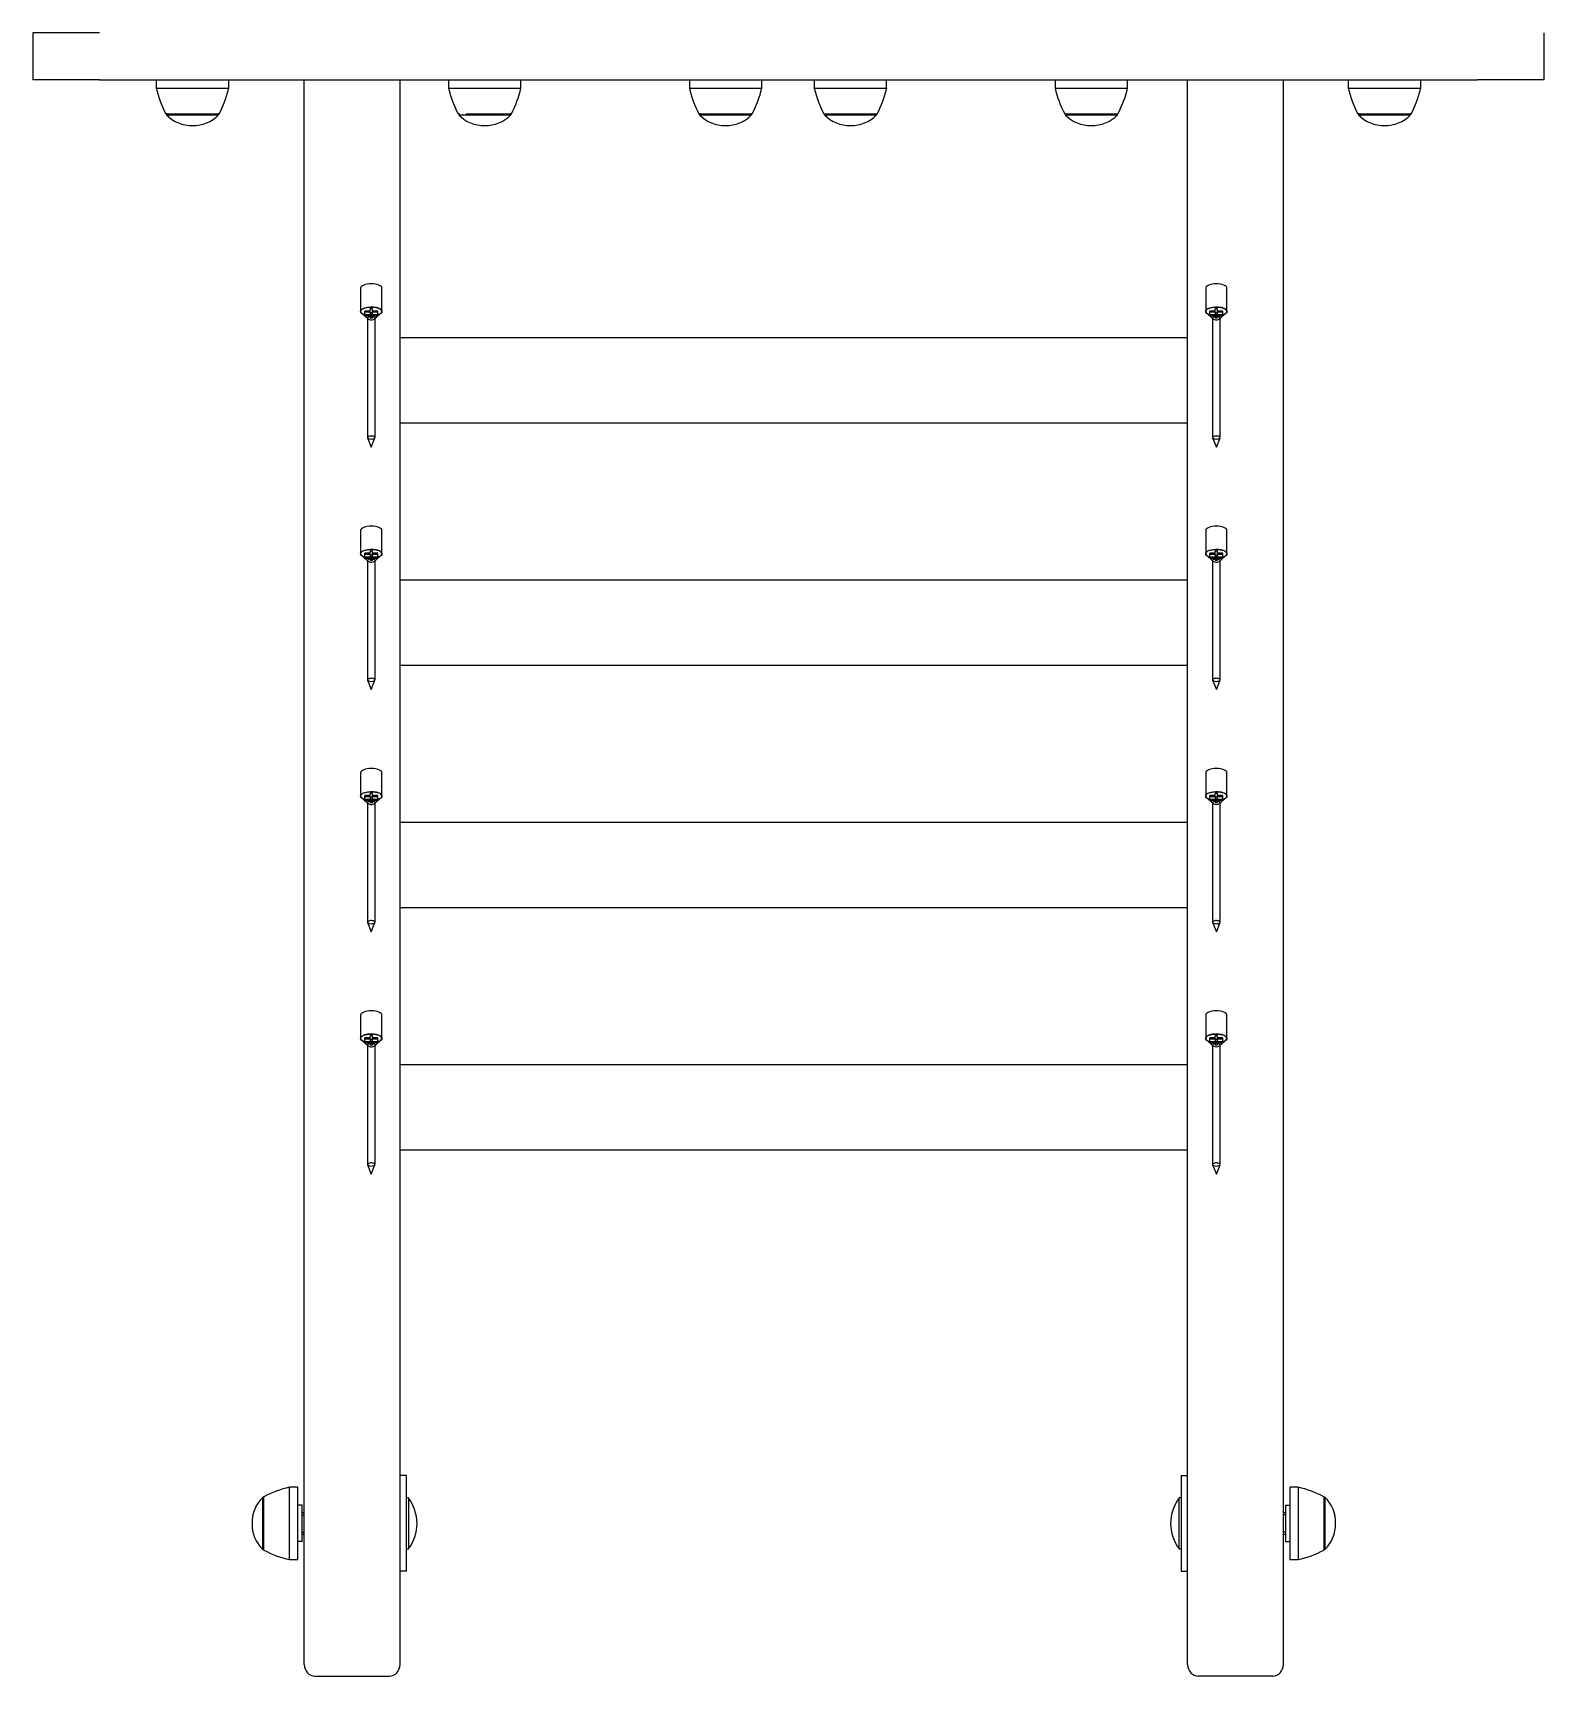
# Model space of a CAD drawing. Header units: millimetres. Extents: x 1089 to 46270, y 1624 to 35257.
# Drawn here: x 1144.406 to 1145.116, y 1645.012 to 1645.784 of the extents above; entities that cross this region are included whole.
import ezdxf

# ---------------------------------------------------------------- set-up
doc = ezdxf.new("R2010")
doc.units = ezdxf.units.MM

# ---------------------------------------------------------------- blocks, each defined once
blk = doc.blocks.new('A$C411B504A')
at = {"ltscale": 25.4}
for p, q in [((0.03901, 0.77191), (0.03901, 0.74991)), ((0.07036, 0.77191), (0.03901, 0.77191)), ((0.7491, 0.74991), (0.7491, 0.77191)), ((0.07036, 0.74991), (0.03901, 0.74991)), ((0.07036, 0.74991), (0.35162, 0.74991)), ((0.09701, 0.74991), (0.09701, 0.74591)), ((0.13102, 0.74591), (0.13102, 0.74991)), ((0.16652, 0.00549), (0.16652, 0.74991)), ((0.21153, 0.00549), (0.21153, 0.74991)), ((0.23433, 0.74991), (0.23433, 0.74591)), ((0.26833, 0.74591), (0.26833, 0.74991)), ((0.34748, 0.74991), (0.34748, 0.74591)), ((0.35162, 0.74991), (0.43649, 0.74991)), ((0.38149, 0.74591), (0.38149, 0.74991)), ((0.40618, 0.74991), (0.40618, 0.74591)), ((0.43649, 0.74991), (0.71775, 0.74991)), ((0.44018, 0.74591), (0.44018, 0.74991)), ((0.51933, 0.74991), (0.51933, 0.74591)), ((0.55334, 0.74591), (0.55334, 0.74991)), ((0.58158, 0.00549), (0.58158, 0.74991)), ((0.62659, 0.00549), (0.62659, 0.74991)), ((0.65709, 0.74991), (0.65709, 0.74591)), ((0.6911, 0.74591), (0.6911, 0.74991)), ((0.7491, 0.74991), (0.71775, 0.74991)), ((0.09701, 0.74591), (0.13102, 0.74591)), ((0.23433, 0.74591), (0.26833, 0.74591)), ((0.34748, 0.74591), (0.38149, 0.74591)), ((0.40618, 0.74591), (0.44018, 0.74591)), ((0.51933, 0.74591), (0.55334, 0.74591)), ((0.65709, 0.74591), (0.6911, 0.74591)), ((0.10151, 0.73391), (0.12652, 0.73391)), ((0.10176, 0.73422), (0.10176, 0.73341)), ((0.10176, 0.73341), (0.12627, 0.73341)), ((0.12627, 0.73341), (0.12627, 0.73421)), ((0.23883, 0.73391), (0.23883, 0.73391)), ((0.23908, 0.73422), (0.23908, 0.73341)), ((0.23908, 0.73341), (0.26358, 0.73341)), ((0.24249, 0.73391), (0.26383, 0.73391)), ((0.26358, 0.73341), (0.26358, 0.73421)), ((0.35198, 0.73391), (0.37699, 0.73391)), ((0.35223, 0.73422), (0.35223, 0.73341)), ((0.35223, 0.73341), (0.37674, 0.73341)), ((0.37674, 0.73341), (0.37674, 0.73421)), ((0.41068, 0.73391), (0.43568, 0.73391)), ((0.41093, 0.73404), (0.41093, 0.73341)), ((0.41093, 0.73341), (0.43543, 0.73341)), ((0.43543, 0.73341), (0.43543, 0.73404)), ((0.52383, 0.73391), (0.54884, 0.73391)), ((0.52408, 0.73404), (0.52408, 0.73341)), ((0.52408, 0.73341), (0.54859, 0.73341)), ((0.54859, 0.73341), (0.54859, 0.73404)), ((0.66159, 0.73391), (0.68659, 0.73391)), ((0.66184, 0.73422), (0.66184, 0.73341)), ((0.66184, 0.73341), (0.68634, 0.73341)), ((0.68634, 0.73341), (0.68634, 0.73421)), ((0.19303, 0.65198), (0.19303, 0.64105)), ((0.20303, 0.64105), (0.20303, 0.65198)), ((0.59008, 0.65198), (0.59008, 0.64105)), ((0.60008, 0.64105), (0.60008, 0.65198)), ((0.19503, 0.63943), (0.19503, 0.64125)), ((0.19753, 0.64125), (0.19503, 0.64125)), ((0.19503, 0.64084), (0.19753, 0.64084)), ((0.19753, 0.64046), (0.19753, 0.64228)), ((0.19853, 0.64228), (0.19753, 0.64228)), ((0.19853, 0.64046), (0.19853, 0.64228)), ((0.20103, 0.64125), (0.19853, 0.64125)), ((0.19853, 0.64084), (0.20103, 0.64084)), ((0.20103, 0.63943), (0.20103, 0.64125)), ((0.59208, 0.63943), (0.59208, 0.64125)), ((0.59458, 0.64125), (0.59208, 0.64125)), ((0.59208, 0.64084), (0.59458, 0.64084)), ((0.59558, 0.64228), (0.59458, 0.64228)), ((0.59458, 0.64046), (0.59458, 0.64228)), ((0.59558, 0.64046), (0.59558, 0.64228)), ((0.59808, 0.64125), (0.59558, 0.64125)), ((0.59558, 0.64084), (0.59808, 0.64084)), ((0.59808, 0.63943), (0.59808, 0.64125)), ((0.19349, 0.64018), (0.19628, 0.6377)), ((0.19753, 0.63943), (0.19503, 0.63943)), ((0.19503, 0.63943), (0.19503, 0.63902)), ((0.19503, 0.63902), (0.19753, 0.63902)), ((0.19628, 0.63786), (0.19628, 0.58182)), ((0.19628, 0.6377), (0.19644, 0.63755)), ((0.19853, 0.64046), (0.19753, 0.64046)), ((0.19753, 0.64046), (0.19753, 0.63943)), ((0.19753, 0.63981), (0.19853, 0.63981)), ((0.19753, 0.63902), (0.19753, 0.63943)), ((0.19753, 0.63902), (0.19753, 0.63799)), ((0.19753, 0.63799), (0.19853, 0.63799)), ((0.19853, 0.63943), (0.19853, 0.64046)), ((0.19853, 0.63902), (0.19853, 0.63943)), ((0.20103, 0.63943), (0.19853, 0.63943)), ((0.19853, 0.63799), (0.19853, 0.63902)), ((0.19853, 0.63902), (0.20103, 0.63902)), ((0.19962, 0.63755), (0.19978, 0.6377)), ((0.19978, 0.6377), (0.20256, 0.64018)), ((0.19978, 0.58182), (0.19978, 0.63786)), ((0.20103, 0.63902), (0.20103, 0.63943)), ((0.59054, 0.64018), (0.59333, 0.6377)), ((0.59208, 0.63943), (0.59208, 0.63902)), ((0.59458, 0.63943), (0.59208, 0.63943)), ((0.59208, 0.63902), (0.59458, 0.63902)), ((0.59333, 0.63786), (0.59333, 0.58182)), ((0.59333, 0.6377), (0.59349, 0.63755)), ((0.59458, 0.64046), (0.59458, 0.63943)), ((0.59558, 0.64046), (0.59458, 0.64046)), ((0.59458, 0.63981), (0.59558, 0.63981)), ((0.59458, 0.63902), (0.59458, 0.63943)), ((0.59458, 0.63902), (0.59458, 0.63799)), ((0.59458, 0.63799), (0.59558, 0.63799)), ((0.59558, 0.63943), (0.59558, 0.64046)), ((0.59558, 0.63902), (0.59558, 0.63943)), ((0.59808, 0.63943), (0.59558, 0.63943)), ((0.59558, 0.63799), (0.59558, 0.63902)), ((0.59558, 0.63902), (0.59808, 0.63902)), ((0.59667, 0.63755), (0.59683, 0.6377)), ((0.59683, 0.6377), (0.59962, 0.64018)), ((0.59683, 0.58182), (0.59683, 0.63786)), ((0.59808, 0.63902), (0.59808, 0.63943)), ((0.58158, 0.6287), (0.21153, 0.6287)), ((0.21153, 0.5887), (0.58158, 0.5887)), ((0.1963, 0.58171), (0.19803, 0.57726)), ((0.19803, 0.57726), (0.19976, 0.58171)), ((0.59335, 0.58171), (0.59508, 0.57726)), ((0.59508, 0.57726), (0.59681, 0.58171)), ((0.19303, 0.53815), (0.19303, 0.52722)), ((0.20303, 0.52722), (0.20303, 0.53815)), ((0.59008, 0.53815), (0.59008, 0.52722)), ((0.60008, 0.52722), (0.60008, 0.53815)), ((0.19349, 0.52635), (0.19628, 0.52387)), ((0.19503, 0.5256), (0.19503, 0.52743)), ((0.19753, 0.52743), (0.19503, 0.52743)), ((0.19503, 0.52701), (0.19753, 0.52701)), ((0.19503, 0.5256), (0.19503, 0.52519)), ((0.19753, 0.5256), (0.19503, 0.5256)), ((0.19503, 0.52519), (0.19753, 0.52519)), ((0.19753, 0.52663), (0.19753, 0.52846)), ((0.19853, 0.52846), (0.19753, 0.52846)), ((0.19753, 0.52663), (0.19753, 0.5256)), ((0.19853, 0.52663), (0.19753, 0.52663)), ((0.19753, 0.52598), (0.19853, 0.52598)), ((0.19753, 0.52519), (0.19753, 0.5256)), ((0.19753, 0.52519), (0.19753, 0.52416)), ((0.19853, 0.52663), (0.19853, 0.52846)), ((0.20103, 0.52743), (0.19853, 0.52743)), ((0.19853, 0.52701), (0.20103, 0.52701)), ((0.19853, 0.5256), (0.19853, 0.52663)), ((0.19853, 0.52519), (0.19853, 0.5256)), ((0.20103, 0.5256), (0.19853, 0.5256)), ((0.19853, 0.52416), (0.19853, 0.52519)), ((0.19853, 0.52519), (0.20103, 0.52519)), ((0.19978, 0.52387), (0.20256, 0.52635)), ((0.20103, 0.5256), (0.20103, 0.52743)), ((0.20103, 0.52519), (0.20103, 0.5256)), ((0.59054, 0.52635), (0.59333, 0.52387)), ((0.59208, 0.5256), (0.59208, 0.52743)), ((0.59458, 0.52743), (0.59208, 0.52743)), ((0.59208, 0.52701), (0.59458, 0.52701)), ((0.59208, 0.5256), (0.59208, 0.52519)), ((0.59458, 0.5256), (0.59208, 0.5256)), ((0.59208, 0.52519), (0.59458, 0.52519)), ((0.59558, 0.52846), (0.59458, 0.52846)), ((0.59458, 0.52663), (0.59458, 0.52846)), ((0.59458, 0.52663), (0.59458, 0.5256)), ((0.59558, 0.52663), (0.59458, 0.52663)), ((0.59458, 0.52598), (0.59558, 0.52598)), ((0.59458, 0.52519), (0.59458, 0.5256)), ((0.59458, 0.52519), (0.59458, 0.52416)), ((0.59558, 0.52663), (0.59558, 0.52846)), ((0.59808, 0.52743), (0.59558, 0.52743)), ((0.59558, 0.52701), (0.59808, 0.52701)), ((0.59558, 0.5256), (0.59558, 0.52663)), ((0.59558, 0.52519), (0.59558, 0.5256)), ((0.59808, 0.5256), (0.59558, 0.5256)), ((0.59558, 0.52416), (0.59558, 0.52519)), ((0.59558, 0.52519), (0.59808, 0.52519)), ((0.59683, 0.52387), (0.59962, 0.52635)), ((0.59808, 0.5256), (0.59808, 0.52743)), ((0.59808, 0.52519), (0.59808, 0.5256)), ((0.19628, 0.52403), (0.19628, 0.46799)), ((0.19628, 0.52387), (0.19644, 0.52373)), ((0.19753, 0.52416), (0.19853, 0.52416)), ((0.19962, 0.52373), (0.19978, 0.52387)), ((0.19978, 0.46799), (0.19978, 0.52403)), ((0.59333, 0.52403), (0.59333, 0.46799)), ((0.59333, 0.52387), (0.59349, 0.52373)), ((0.59458, 0.52416), (0.59558, 0.52416)), ((0.59667, 0.52373), (0.59683, 0.52387)), ((0.59683, 0.46799), (0.59683, 0.52403)), ((0.58158, 0.51488), (0.21153, 0.51488)), ((0.21153, 0.47487), (0.58158, 0.47487)), ((0.1963, 0.46788), (0.19803, 0.46344)), ((0.19803, 0.46344), (0.19976, 0.46788)), ((0.59335, 0.46788), (0.59508, 0.46344)), ((0.59508, 0.46344), (0.59681, 0.46788)), ((0.19303, 0.42433), (0.19303, 0.41339)), ((0.20303, 0.41339), (0.20303, 0.42433)), ((0.59008, 0.42433), (0.59008, 0.41339)), ((0.60008, 0.41339), (0.60008, 0.42433)), ((0.19349, 0.41253), (0.19628, 0.41004)), ((0.19503, 0.41178), (0.19503, 0.4136)), ((0.19753, 0.4136), (0.19503, 0.4136)), ((0.19503, 0.41319), (0.19753, 0.41319)), ((0.19503, 0.41178), (0.19503, 0.41136)), ((0.19753, 0.41178), (0.19503, 0.41178)), ((0.19503, 0.41136), (0.19753, 0.41136)), ((0.19628, 0.4102), (0.19628, 0.35417)), ((0.19628, 0.41004), (0.19644, 0.4099)), ((0.19753, 0.41281), (0.19753, 0.41463)), ((0.19853, 0.41463), (0.19753, 0.41463)), ((0.19853, 0.41281), (0.19753, 0.41281)), ((0.19753, 0.41281), (0.19753, 0.41178)), ((0.19753, 0.41216), (0.19853, 0.41216)), ((0.19753, 0.41136), (0.19753, 0.41178)), ((0.19753, 0.41136), (0.19753, 0.41033)), ((0.19753, 0.41033), (0.19853, 0.41033)), ((0.19853, 0.41281), (0.19853, 0.41463)), ((0.20103, 0.4136), (0.19853, 0.4136)), ((0.19853, 0.41319), (0.20103, 0.41319)), ((0.19853, 0.41178), (0.19853, 0.41281)), ((0.19853, 0.41136), (0.19853, 0.41178)), ((0.20103, 0.41178), (0.19853, 0.41178)), ((0.19853, 0.41136), (0.20103, 0.41136)), ((0.19853, 0.41033), (0.19853, 0.41136)), ((0.19962, 0.4099), (0.19978, 0.41004)), ((0.19978, 0.41004), (0.20256, 0.41253)), ((0.19978, 0.35417), (0.19978, 0.4102)), ((0.20103, 0.41178), (0.20103, 0.4136)), ((0.20103, 0.41136), (0.20103, 0.41178)), ((0.59054, 0.41253), (0.59333, 0.41004)), ((0.59208, 0.41178), (0.59208, 0.4136)), ((0.59458, 0.4136), (0.59208, 0.4136)), ((0.59208, 0.41319), (0.59458, 0.41319)), ((0.59208, 0.41178), (0.59208, 0.41136)), ((0.59458, 0.41178), (0.59208, 0.41178)), ((0.59208, 0.41136), (0.59458, 0.41136)), ((0.59333, 0.4102), (0.59333, 0.35417)), ((0.59333, 0.41004), (0.59349, 0.4099)), ((0.59558, 0.41463), (0.59458, 0.41463)), ((0.59458, 0.41281), (0.59458, 0.41463)), ((0.59458, 0.41281), (0.59458, 0.41178)), ((0.59558, 0.41281), (0.59458, 0.41281)), ((0.59458, 0.41216), (0.59558, 0.41216)), ((0.59458, 0.41136), (0.59458, 0.41178)), ((0.59458, 0.41136), (0.59458, 0.41033)), ((0.59458, 0.41033), (0.59558, 0.41033)), ((0.59558, 0.41281), (0.59558, 0.41463)), ((0.59808, 0.4136), (0.59558, 0.4136)), ((0.59558, 0.41319), (0.59808, 0.41319)), ((0.59558, 0.41178), (0.59558, 0.41281)), ((0.59558, 0.41136), (0.59558, 0.41178)), ((0.59808, 0.41178), (0.59558, 0.41178)), ((0.59558, 0.41033), (0.59558, 0.41136)), ((0.59558, 0.41136), (0.59808, 0.41136)), ((0.59667, 0.4099), (0.59683, 0.41004)), ((0.59683, 0.41004), (0.59962, 0.41253)), ((0.59683, 0.35417), (0.59683, 0.4102)), ((0.59808, 0.41178), (0.59808, 0.4136)), ((0.59808, 0.41136), (0.59808, 0.41178)), ((0.58158, 0.40105), (0.21153, 0.40105)), ((0.21153, 0.36104), (0.58158, 0.36104)), ((0.1963, 0.35405), (0.19803, 0.34961)), ((0.19803, 0.34961), (0.19976, 0.35405)), ((0.59335, 0.35405), (0.59508, 0.34961)), ((0.59508, 0.34961), (0.59681, 0.35405)), ((0.19303, 0.3105), (0.19303, 0.29957)), ((0.20303, 0.29957), (0.20303, 0.3105)), ((0.59008, 0.3105), (0.59008, 0.29957)), ((0.60008, 0.29957), (0.60008, 0.3105)), ((0.19349, 0.2987), (0.19628, 0.29622)), ((0.19503, 0.29795), (0.19503, 0.29977)), ((0.19753, 0.29977), (0.19503, 0.29977)), ((0.19503, 0.29936), (0.19753, 0.29936)), ((0.19503, 0.29795), (0.19503, 0.29754)), ((0.19753, 0.29795), (0.19503, 0.29795)), ((0.19503, 0.29754), (0.19753, 0.29754)), ((0.19628, 0.29638), (0.19628, 0.24034)), ((0.19628, 0.29622), (0.19644, 0.29607)), ((0.19853, 0.3008), (0.19753, 0.3008)), ((0.19753, 0.29898), (0.19753, 0.3008)), ((0.19753, 0.29898), (0.19753, 0.29795)), ((0.19853, 0.29898), (0.19753, 0.29898)), ((0.19753, 0.29833), (0.19853, 0.29833)), ((0.19753, 0.29754), (0.19753, 0.29795)), ((0.19753, 0.29754), (0.19753, 0.29651)), ((0.19753, 0.29651), (0.19853, 0.29651)), ((0.19853, 0.29898), (0.19853, 0.3008)), ((0.20103, 0.29977), (0.19853, 0.29977)), ((0.19853, 0.29936), (0.20103, 0.29936)), ((0.19853, 0.29795), (0.19853, 0.29898)), ((0.19853, 0.29754), (0.19853, 0.29795)), ((0.20103, 0.29795), (0.19853, 0.29795)), ((0.19853, 0.29754), (0.20103, 0.29754)), ((0.19853, 0.29651), (0.19853, 0.29754)), ((0.19962, 0.29607), (0.19978, 0.29622)), ((0.19978, 0.29622), (0.20256, 0.2987)), ((0.19978, 0.24034), (0.19978, 0.29638)), ((0.20103, 0.29795), (0.20103, 0.29977)), ((0.20103, 0.29754), (0.20103, 0.29795)), ((0.59054, 0.2987), (0.59333, 0.29622)), ((0.59208, 0.29795), (0.59208, 0.29977)), ((0.59458, 0.29977), (0.59208, 0.29977)), ((0.59208, 0.29936), (0.59458, 0.29936)), ((0.59458, 0.29795), (0.59208, 0.29795)), ((0.59208, 0.29795), (0.59208, 0.29754)), ((0.59208, 0.29754), (0.59458, 0.29754)), ((0.59333, 0.29638), (0.59333, 0.24034)), ((0.59333, 0.29622), (0.59349, 0.29607)), ((0.59558, 0.3008), (0.59458, 0.3008)), ((0.59458, 0.29898), (0.59458, 0.3008)), ((0.59458, 0.29898), (0.59458, 0.29795)), ((0.59558, 0.29898), (0.59458, 0.29898)), ((0.59458, 0.29833), (0.59558, 0.29833)), ((0.59458, 0.29754), (0.59458, 0.29795)), ((0.59458, 0.29754), (0.59458, 0.29651)), ((0.59458, 0.29651), (0.59558, 0.29651)), ((0.59558, 0.29898), (0.59558, 0.3008)), ((0.59808, 0.29977), (0.59558, 0.29977)), ((0.59558, 0.29936), (0.59808, 0.29936)), ((0.59558, 0.29795), (0.59558, 0.29898)), ((0.59558, 0.29754), (0.59558, 0.29795)), ((0.59808, 0.29795), (0.59558, 0.29795)), ((0.59558, 0.29651), (0.59558, 0.29754)), ((0.59558, 0.29754), (0.59808, 0.29754)), ((0.59667, 0.29607), (0.59683, 0.29622)), ((0.59683, 0.29622), (0.59962, 0.2987)), ((0.59683, 0.24034), (0.59683, 0.29638)), ((0.59808, 0.29795), (0.59808, 0.29977)), ((0.59808, 0.29754), (0.59808, 0.29795)), ((0.58158, 0.28722), (0.21153, 0.28722)), ((0.21153, 0.24722), (0.58158, 0.24722)), ((0.1963, 0.24023), (0.19803, 0.23579)), ((0.19803, 0.23579), (0.19976, 0.24023)), ((0.59335, 0.24023), (0.59508, 0.23579)), ((0.59508, 0.23579), (0.59681, 0.24023)), ((0.21453, 0.09424), (0.21153, 0.09424)), ((0.21453, 0.04923), (0.21453, 0.09424)), ((0.57858, 0.09424), (0.57858, 0.04923)), ((0.57858, 0.09424), (0.58158, 0.09424)), ((0.16352, 0.08874), (0.15952, 0.08874)), ((0.15952, 0.05473), (0.15952, 0.08874)), ((0.16352, 0.05473), (0.16352, 0.08874)), ((0.63359, 0.08874), (0.62959, 0.08874)), ((0.62959, 0.08874), (0.62959, 0.05473)), ((0.63359, 0.08874), (0.63359, 0.05473)), ((0.16552, 0.08024), (0.16352, 0.08024)), ((0.16552, 0.07924), (0.16552, 0.08024)), ((0.16552, 0.06424), (0.16552, 0.07924)), ((0.21553, 0.08374), (0.21453, 0.08374)), ((0.21553, 0.08374), (0.21553, 0.05973)), ((0.57758, 0.05973), (0.57758, 0.08374)), ((0.57858, 0.08374), (0.57758, 0.08374)), ((0.62759, 0.08024), (0.62959, 0.08024)), ((0.62759, 0.08024), (0.62759, 0.07924)), ((0.62759, 0.07924), (0.62759, 0.06424)), ((0.64609, 0.08399), (0.64546, 0.08399)), ((0.64559, 0.08424), (0.64559, 0.05923)), ((0.64609, 0.08399), (0.64609, 0.05948)), ((0.16652, 0.07674), (0.16552, 0.07674)), ((0.16552, 0.07582), (0.16652, 0.07582)), ((0.62759, 0.07674), (0.62659, 0.07674)), ((0.62759, 0.07582), (0.62659, 0.07582)), ((0.16552, 0.06323), (0.16352, 0.06323)), ((0.16552, 0.06766), (0.16652, 0.06766)), ((0.16552, 0.06674), (0.16652, 0.06674)), ((0.16552, 0.06323), (0.16552, 0.06424)), ((0.62759, 0.06766), (0.62659, 0.06766)), ((0.62659, 0.06674), (0.62759, 0.06674)), ((0.62759, 0.06424), (0.62759, 0.06323)), ((0.62759, 0.06323), (0.62959, 0.06323)), ((0.21453, 0.05973), (0.21553, 0.05973)), ((0.57758, 0.05973), (0.57858, 0.05973)), ((0.62959, 0.05473), (0.63359, 0.05473)), ((0.64546, 0.05948), (0.64609, 0.05948)), ((0.21453, 0.04923), (0.21153, 0.04923)), ((0.57858, 0.04923), (0.58158, 0.04923)), ((0.17152, 0), (0.20653, 0)), ((0.62159, 0), (0.58658, 0))]:
    blk.add_line(p, q, dxfattribs=at)
for p, q in [((0.14702, 0.05948), (0.14702, 0.08399)), ((0.14765, 0.08399), (0.14702, 0.08399)), ((0.14752, 0.05923), (0.14752, 0.08424)), ((0.14702, 0.05948), (0.14765, 0.05948)), ((0.15952, 0.05473), (0.16352, 0.05473))]:
    blk.add_line(p, q)
for centre, radius, start, end in [((0.14392, 0.75665), 0.04813, 192.90338, 208.20871), ((0.08421, 0.75662), 0.04802, 331.77382, 347.11409), ((0.28124, 0.75665), 0.04813, 192.90338, 208.20871), ((0.22152, 0.75662), 0.04802, 331.77382, 347.11409), ((0.39439, 0.75665), 0.04813, 192.90338, 208.20871), ((0.33468, 0.75662), 0.04802, 331.77382, 347.11409), ((0.45309, 0.75665), 0.04813, 192.90338, 208.20871), ((0.39338, 0.75662), 0.04802, 331.77382, 347.11409), ((0.56624, 0.75665), 0.04813, 192.90338, 208.20871), ((0.50653, 0.75662), 0.04802, 331.77382, 347.11409), ((0.704, 0.75665), 0.04813, 192.90338, 208.20871), ((0.64429, 0.75662), 0.04802, 331.77382, 347.11409), ((0.11354, 0.74475), 0.01635, 223.92979, 271.66326), ((0.11457, 0.74456), 0.01617, 268.04797, 316.35898), ((0.25086, 0.74475), 0.01635, 223.92979, 271.66326), ((0.25188, 0.74456), 0.01617, 268.04797, 316.35898), ((0.36401, 0.74475), 0.01635, 223.92979, 271.66326), ((0.36503, 0.74456), 0.01617, 268.04797, 316.35898), ((0.42271, 0.74475), 0.01635, 223.92979, 271.66326), ((0.42373, 0.74456), 0.01617, 268.04797, 316.35898), ((0.53586, 0.74475), 0.01635, 223.92979, 271.66326), ((0.53688, 0.74456), 0.01617, 268.04797, 316.35898), ((0.67362, 0.74475), 0.01635, 223.92979, 271.66326), ((0.67464, 0.74456), 0.01617, 268.04797, 316.35898), ((0.17027, 0.04183), 0.04813, 102.90338, 118.20871), ((0.62288, 0.04193), 0.04802, 61.77382, 77.11409), ((0.19801, 0.07123), 0.02152, 1.34544, 35.52445), ((0.59498, 0.07127), 0.0214, 144.37565, 178.75446), ((0.63493, 0.07229), 0.01617, 358.04797, 46.35898), ((0.19813, 0.0722), 0.0214, 324.37565, 358.75446), ((0.5951, 0.07224), 0.02152, 181.34544, 215.52445), ((0.63474, 0.07126), 0.01635, 313.92979, 1.66326), ((0.62284, 0.10164), 0.04813, 282.90338, 298.20871)]:
    blk.add_arc(centre, radius, start, end, dxfattribs=at)
for centre, radius, start, end in [((0.15837, 0.07221), 0.01635, 133.92979, 181.66326), ((0.15818, 0.07119), 0.01617, 178.04797, 226.35898), ((0.17023, 0.10154), 0.04802, 241.77382, 257.11409)]:
    blk.add_arc(centre, radius, start, end)
for centre, major_axis, ratio, start_param, end_param in [((0.19803, 0.65198), (-0.005, 0), 0.412357, 3.141593, 6.283185), ((0.59508, 0.65198), (-0.005, 0), 0.412357, 3.141593, 6.283185), ((0.19803, 0.64105), (-0.005, 0), 0.412357, 2.707816, 6.283185), ((0.19803, 0.64105), (-0.005, 0), 0.412357, 0, 0.433777), ((0.59508, 0.64105), (-0.005, 0), 0.412357, 2.707816, 6.283185), ((0.59508, 0.64105), (-0.005, 0), 0.412357, 0, 0.433777), ((0.19803, 0.63786), (-0.00175, 0), 0.412357, 3.141593, 6.283185), ((0.19803, 0.63786), (-0.00175, 0), 0.412357, 0, 3.141593), ((0.59508, 0.63786), (-0.00175, 0), 0.412357, 3.141593, 6.283185), ((0.59508, 0.63786), (-0.00175, 0), 0.412357, 0, 3.141593), ((0.19803, 0.58182), (-0.00175, 0), 0.412357, 2.982501, 6.283185), ((0.19803, 0.58182), (-0.00175, 0), 0.412357, 0, 0.159091), ((0.19803, 0.58182), (-0.00175, 0), 0.412357, 0.159091, 2.982501), ((0.59508, 0.58182), (-0.00175, 0), 0.412357, 2.982501, 6.283185), ((0.59508, 0.58182), (-0.00175, 0), 0.412357, 0, 0.159091), ((0.59508, 0.58182), (-0.00175, 0), 0.412357, 0.159091, 2.982501), ((0.19803, 0.53815), (-0.005, 0), 0.412357, 3.141593, 6.283185), ((0.59508, 0.53815), (-0.005, 0), 0.412357, 3.141593, 6.283185), ((0.19803, 0.52722), (-0.005, 0), 0.412357, 2.707816, 6.283185), ((0.19803, 0.52722), (-0.005, 0), 0.412357, 0, 0.433777), ((0.59508, 0.52722), (-0.005, 0), 0.412357, 2.707816, 6.283185), ((0.59508, 0.52722), (-0.005, 0), 0.412357, 0, 0.433777), ((0.19803, 0.52403), (-0.00175, 0), 0.412357, 3.141593, 6.283185), ((0.19803, 0.52403), (-0.00175, 0), 0.412357, 0, 3.141593), ((0.59508, 0.52403), (-0.00175, 0), 0.412357, 3.141593, 6.283185), ((0.59508, 0.52403), (-0.00175, 0), 0.412357, 0, 3.141593), ((0.19803, 0.46799), (-0.00175, 0), 0.412357, 2.982501, 6.283185), ((0.19803, 0.46799), (-0.00175, 0), 0.412357, 0, 0.159091), ((0.19803, 0.46799), (-0.00175, 0), 0.412357, 0.159091, 2.982501), ((0.59508, 0.46799), (-0.00175, 0), 0.412357, 2.982501, 6.283185), ((0.59508, 0.46799), (-0.00175, 0), 0.412357, 0, 0.159091), ((0.59508, 0.46799), (-0.00175, 0), 0.412357, 0.159091, 2.982501), ((0.19803, 0.42433), (-0.005, 0), 0.412357, 3.141593, 6.283185), ((0.59508, 0.42433), (-0.005, 0), 0.412357, 3.141593, 6.283185), ((0.19803, 0.41339), (-0.005, 0), 0.412357, 2.707816, 6.283185), ((0.19803, 0.41339), (-0.005, 0), 0.412357, 0, 0.433777), ((0.19803, 0.4102), (-0.00175, 0), 0.412357, 3.141593, 6.283185), ((0.19803, 0.4102), (-0.00175, 0), 0.412357, 0, 3.141593), ((0.59508, 0.41339), (-0.005, 0), 0.412357, 2.707816, 6.283185), ((0.59508, 0.41339), (-0.005, 0), 0.412357, 0, 0.433777), ((0.59508, 0.4102), (0.00175, 0), 0.412357, 0, 3.141593), ((0.59508, 0.4102), (0.00175, 0), 0.412357, 3.141593, 6.283185), ((0.19803, 0.35417), (-0.00175, 0), 0.412357, 2.982501, 6.283185), ((0.19803, 0.35417), (-0.00175, 0), 0.412357, 0, 0.159091), ((0.19803, 0.35417), (-0.00175, 0), 0.412357, 0.159091, 2.982501), ((0.59508, 0.35417), (-0.00175, 0), 0.412357, 2.982501, 6.283185), ((0.59508, 0.35417), (-0.00175, 0), 0.412357, 0, 0.159091), ((0.59508, 0.35417), (-0.00175, 0), 0.412357, 0.159091, 2.982501), ((0.19803, 0.3105), (-0.005, 0), 0.412357, 3.141593, 6.283185), ((0.59508, 0.3105), (-0.005, 0), 0.412357, 3.141593, 6.283185), ((0.19803, 0.29957), (-0.005, 0), 0.412357, 2.707816, 6.283185), ((0.59508, 0.29957), (-0.005, 0), 0.412357, 2.707816, 6.283185), ((0.19803, 0.29957), (-0.005, 0), 0.412357, 0, 0.433777), ((0.19803, 0.29638), (-0.00175, 0), 0.412357, 3.141593, 6.283185), ((0.19803, 0.29638), (-0.00175, 0), 0.412357, 0, 3.141593), ((0.59508, 0.29957), (-0.005, 0), 0.412357, 0, 0.433777), ((0.59508, 0.29638), (0.00175, 0), 0.412357, 0, 3.141593), ((0.59508, 0.29638), (0.00175, 0), 0.412357, 3.141593, 6.283185), ((0.19803, 0.24034), (-0.00175, 0), 0.412357, 2.982501, 6.283185), ((0.19803, 0.24034), (-0.00175, 0), 0.412357, 0, 0.159091), ((0.19803, 0.24034), (-0.00175, 0), 0.412357, 0.159091, 2.982501), ((0.59508, 0.24034), (-0.00175, 0), 0.412357, 2.982501, 6.283185), ((0.59508, 0.24034), (-0.00175, 0), 0.412357, 0, 0.159091), ((0.59508, 0.24034), (-0.00175, 0), 0.412357, 0.159091, 2.982501), ((0.20653, 0.00549), (0, 0.00549), 0.911022, 3.141593, 4.712389), ((0.58658, 0.00549), (0, 0.00549), 0.911022, 1.570796, 3.141593), ((0.62159, 0.00549), (0, 0.00549), 0.911022, 3.141593, 4.712389)]:
    blk.add_ellipse(centre, major_axis=major_axis, ratio=ratio, start_param=start_param, end_param=end_param, dxfattribs=at)
for centre in [(0.19803, 0.64105), (0.59508, 0.64105), (0.19803, 0.52722), (0.59508, 0.52722), (0.19803, 0.41339), (0.59508, 0.41339), (0.19803, 0.29957), (0.59508, 0.29957)]:
    blk.add_ellipse(centre, major_axis=(-0.005, 0), ratio=0.412357, dxfattribs=at)
blk.add_ellipse((0.17152, 0.00549), major_axis=(0, 0.00549), ratio=0.911022, start_param=1.570796, end_param=3.141593)
blk = doc.blocks.new('A$C612A7BA7')
blk.add_blockref('A$C411B504A', (0, 0))

msp = doc.modelspace()

# ---------------------------------------------------------------- block references
msp.add_blockref('A$C612A7BA7', (1144.36733, 1645.01168))

doc.saveas('drawing.dxf')
